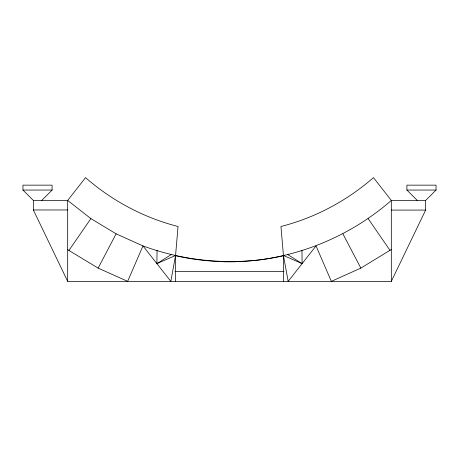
<?xml version="1.0" encoding="UTF-8"?>
<svg xmlns="http://www.w3.org/2000/svg" width="459" height="459" viewBox="0 0 459 459"><rect width="100%" height="100%" fill="white"/><g stroke="black" fill="none" stroke-linecap="round" stroke-linejoin="round"><path stroke-width="0.69" d="M417.311 200.451L406.909 190.049L406.909 185.149L436.05 185.149L436.05 190.049L425.648 200.451L425.648 210.079L391.32 281.361L67.68 281.361L67.68 200.451L85.529 177.639C112.122 200.795 143.833 217.796 178.046 226.488L175.562 255.479L156.898 263.638L157.047 250.287M425.648 200.451L391.32 200.451C354.25 232.816 307.725 253.735 258.91 259.972C219.786 264.35 179.917 259.513 142.978 245.909L127.642 281.361L98.146 268.102L116.104 233.832L90.882 218.604L67.68 200.451L33.352 200.451L22.95 190.049L22.95 185.149L52.091 185.149L52.091 190.049L41.689 200.451M67.68 249.489L68.925 250.465L90.882 218.604M391.32 281.361L391.32 200.451L373.471 177.639C346.878 200.795 315.167 217.796 280.954 226.488L283.438 255.479L288.177 281.361L316.021 245.909L331.358 281.361L360.854 268.102L391.32 249.489M156.898 263.638L171.109 254.665M22.95 190.049L52.091 190.049M406.909 190.049L436.05 190.049M33.352 200.451L33.352 209.964L67.68 209.964M391.32 210.079L425.648 210.079M223.051 261.75L235.949 261.75M175.005 271.556L283.995 271.556M301.953 250.287L302.102 263.638L283.438 255.479L283.438 281.361M116.104 233.832L142.978 245.909L170.823 281.361L175.562 255.479L175.562 281.361M68.925 250.465L98.146 268.102M287.891 254.665L302.102 263.638M368.118 218.604L390.075 250.465M342.896 233.832L360.854 268.102M33.352 209.964L67.68 281.361M283.8 255.634A244.251 244.251 0 0 1 175.2 255.634"/></g></svg>
